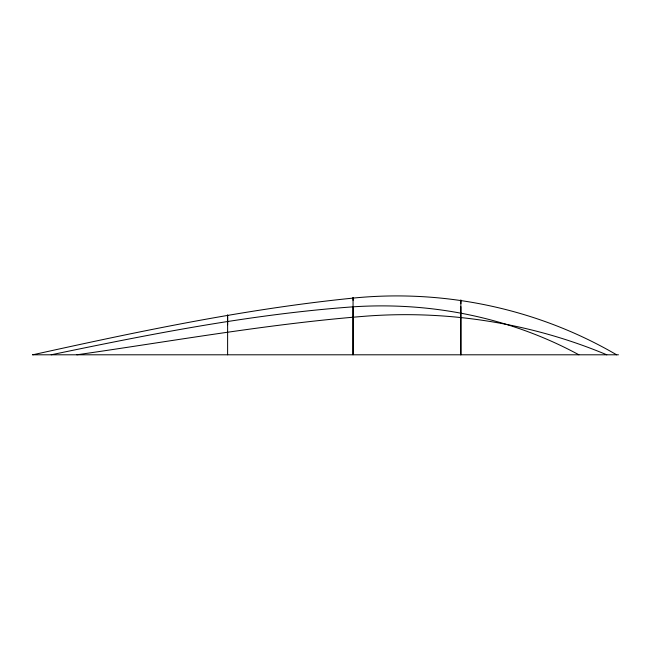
<?xml version="1.0" encoding="UTF-8"?>
<svg xmlns="http://www.w3.org/2000/svg" width="651" height="651" viewBox="0 0 651 651"><rect width="100%" height="100%" fill="white"/><g stroke="black" fill="none" stroke-linecap="round" stroke-linejoin="round"><path stroke-width="0.98" d="M227.614 354.795L227.622 316.931M227.622 316.101L227.622 315.084L227.622 324.743M460.851 306.645L460.851 354.795L460.851 300.103L460.851 303.635M32.762 354.795C138.59 331.408 245.11 308.956 353.062 298.101C444.128 288.963 537.466 308.59 616.611 354.795M51.185 354.795C150.886 334.02 251.343 314.197 353.062 306.833C430.938 301.682 510.156 317.452 578.902 354.795M76.875 354.795C173.272 341.002 269.368 323.726 366.521 316.109C448.238 310.047 531.175 323.108 606.797 354.795M32.55 354.795L618.45 354.795M353.062 300.323L353.062 297.507L353.037 354.795L353.062 306.637"/></g></svg>
